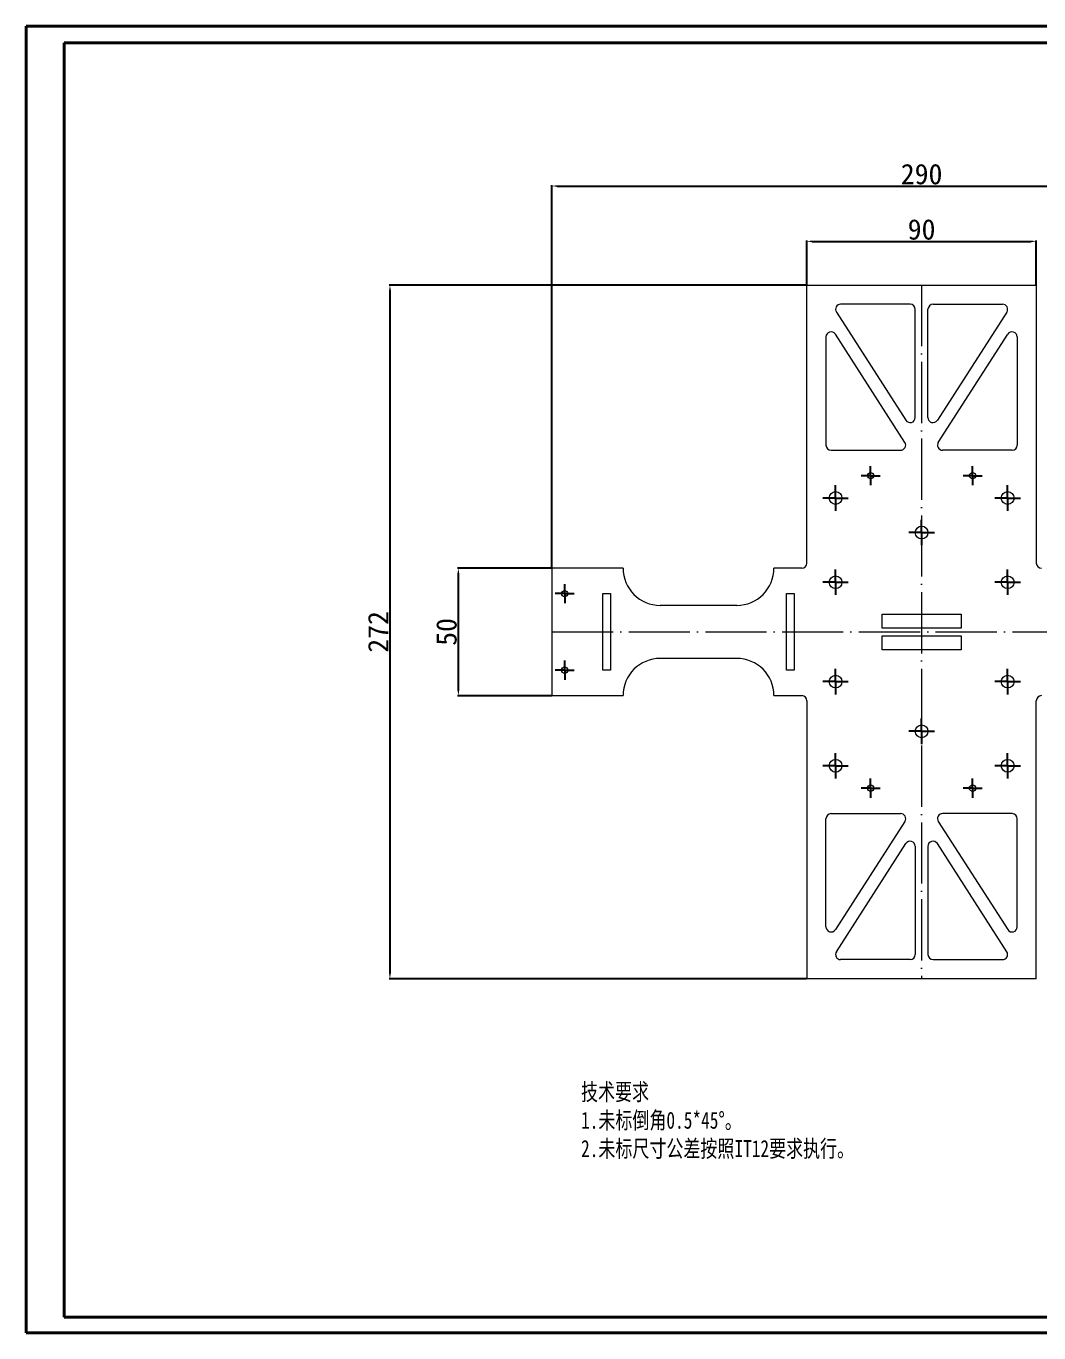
# Model space of a CAD drawing. Header units: millimetres. Extents: x 33 to 2055, y -2151 to 193.
# Drawn here: x 1331 to 1728, y -2151 to -1638 of the extents above; entities that cross this region are included whole.
import ezdxf

# ---------------------------------------------------------------- set-up
doc = ezdxf.new("R2010")
doc.units = ezdxf.units.MM
doc.linetypes.add('ACAD_ISO04W100', pattern=[30, 24, -3, 0, -3])
doc.layers.add('10', color=7, linetype='Continuous')
doc.layers.add('9', color=7, linetype='Continuous')
doc.layers.add('中心线', color=6, linetype='ACAD_ISO04W100', lineweight=0)
doc.layers.add('尺寸线', color=100, linetype='Continuous', lineweight=5)
doc.dimstyles.new('ISO-25', dxfattribs={"dimtxt": 2.5, "dimasz": 2.5, "dimexe": 1.25, "dimexo": 0.625, "dimtad": 1, "dimtxsty": 'Standard', "dimcen": 2.5, "dimadec": 0, "dimazin": 0, "dimtfac": 1, "dimtmove": 0, "dimatfit": 3, "dimfxl": 1, "dimarcsym": 0})

# ---------------------------------------------------------------- blocks, each defined once
blk = doc.blocks.new('SW_CENTERMARKSYMBOL_2')
at = {"layer": '10', "color": 0}
for p, q in [((-2.5, 0), (-3.75, 0)), ((0, 0), (-2.5, 0)), ((0, 2.5), (0, 3.75)), ((0, 0), (0, 2.5)), ((0, 0), (0, -2.5)), ((0, 0), (2.5, 0)), ((2.5, 0), (3.75, 0)), ((0, -2.5), (0, -3.75))]:
    blk.add_line(p, q, dxfattribs=at)
blk = doc.blocks.new('SW_CENTERMARKSYMBOL_3')
at = {"layer": '10', "color": 0}
for p, q in [((-2.5, 0), (-3.75, 0)), ((0, 0), (-2.5, 0)), ((0, 2.5), (0, 3.75)), ((0, 0), (0, 2.5)), ((0, 0), (0, -2.5)), ((0, 0), (2.5, 0)), ((2.5, 0), (3.75, 0)), ((0, -2.5), (0, -3.75))]:
    blk.add_line(p, q, dxfattribs=at)
blk = doc.blocks.new('SW_CENTERMARKSYMBOL_4')
at = {"layer": '10', "color": 0}
for p, q in [((-2.5, 0), (-3.75, 0)), ((0, 0), (-2.5, 0)), ((0, 2.5), (0, 3.75)), ((0, 0), (0, 2.5)), ((0, 0), (0, -2.5)), ((0, 0), (2.5, 0)), ((2.5, 0), (3.75, 0)), ((0, -2.5), (0, -3.75))]:
    blk.add_line(p, q, dxfattribs=at)
blk = doc.blocks.new('SW_CENTERMARKSYMBOL_5')
at = {"layer": '10', "color": 0}
for p, q in [((-2.5, 0), (-3.75, 0)), ((0, 0), (-2.5, 0)), ((0, 2.5), (0, 3.75)), ((0, 0), (0, 2.5)), ((0, 0), (0, -2.5)), ((0, 0), (2.5, 0)), ((2.5, 0), (3.75, 0)), ((0, -2.5), (0, -3.75))]:
    blk.add_line(p, q, dxfattribs=at)
blk = doc.blocks.new('SW_CENTERMARKSYMBOL_6')
at = {"layer": '10', "color": 0}
for p, q in [((-2.5, 0), (-3.75, 0)), ((0, 0), (-2.5, 0)), ((0, 2.5), (0, 3.75)), ((0, 0), (0, 2.5)), ((0, 0), (0, -2.5)), ((0, 0), (2.5, 0)), ((2.5, 0), (3.75, 0)), ((0, -2.5), (0, -3.75))]:
    blk.add_line(p, q, dxfattribs=at)
blk = doc.blocks.new('SW_CENTERMARKSYMBOL_7')
at = {"layer": '10', "color": 0}
for p, q in [((-2.5, 0), (-3.75, 0)), ((0, 0), (-2.5, 0)), ((0, 2.5), (0, 3.75)), ((0, 0), (0, 2.5)), ((0, 0), (0, -2.5)), ((0, 0), (2.5, 0)), ((2.5, 0), (3.75, 0)), ((0, -2.5), (0, -3.75))]:
    blk.add_line(p, q, dxfattribs=at)
blk = doc.blocks.new('SW_CENTERMARKSYMBOL_8')
at = {"layer": '10', "color": 0}
for p, q in [((-2.5, 0), (-5, 0)), ((0, 0), (-2.5, 0)), ((0, 2.5), (0, 5)), ((0, 0), (0, 2.5)), ((0, 0), (0, -2.5)), ((0, 0), (2.5, 0)), ((2.5, 0), (5, 0)), ((0, -2.5), (0, -5))]:
    blk.add_line(p, q, dxfattribs=at)
blk = doc.blocks.new('SW_CENTERMARKSYMBOL_9')
at = {"layer": '10', "color": 0}
for p, q in [((-2.5, 0), (-5, 0)), ((0, 0), (-2.5, 0)), ((0, 2.5), (0, 5)), ((0, 0), (0, 2.5)), ((0, 0), (0, -2.5)), ((0, 0), (2.5, 0)), ((2.5, 0), (5, 0)), ((0, -2.5), (0, -5))]:
    blk.add_line(p, q, dxfattribs=at)
blk = doc.blocks.new('SW_CENTERMARKSYMBOL_10')
at = {"layer": '10', "color": 0}
for p, q in [((-2.5, 0), (-5, 0)), ((0, 0), (-2.5, 0)), ((0, 2.5), (0, 5)), ((0, 0), (0, 2.5)), ((0, 0), (0, -2.5)), ((0, 0), (2.5, 0)), ((2.5, 0), (5, 0)), ((0, -2.5), (0, -5))]:
    blk.add_line(p, q, dxfattribs=at)
blk = doc.blocks.new('SW_CENTERMARKSYMBOL_11')
at = {"layer": '10', "color": 0}
for p, q in [((-2.5, 0), (-5, 0)), ((0, 0), (-2.5, 0)), ((0, 2.5), (0, 5)), ((0, 0), (0, 2.5)), ((0, 0), (0, -2.5)), ((0, 0), (2.5, 0)), ((2.5, 0), (5, 0)), ((0, -2.5), (0, -5))]:
    blk.add_line(p, q, dxfattribs=at)
blk = doc.blocks.new('SW_CENTERMARKSYMBOL_12')
at = {"layer": '10', "color": 0}
for p, q in [((-2.5, 0), (-5, 0)), ((0, 0), (-2.5, 0)), ((0, 2.5), (0, 5)), ((0, 0), (0, 2.5)), ((0, 0), (0, -2.5)), ((0, 0), (2.5, 0)), ((2.5, 0), (5, 0)), ((0, -2.5), (0, -5))]:
    blk.add_line(p, q, dxfattribs=at)
blk = doc.blocks.new('SW_CENTERMARKSYMBOL_13')
at = {"layer": '10', "color": 0}
for p, q in [((-2.5, 0), (-5, 0)), ((0, 0), (-2.5, 0)), ((0, 2.5), (0, 5)), ((0, 0), (0, 2.5)), ((0, 0), (0, -2.5)), ((0, 0), (2.5, 0)), ((2.5, 0), (5, 0)), ((0, -2.5), (0, -5))]:
    blk.add_line(p, q, dxfattribs=at)
blk = doc.blocks.new('SW_CENTERMARKSYMBOL_14')
at = {"layer": '10', "color": 0}
for p, q in [((-2.5, 0), (-5, 0)), ((0, 0), (-2.5, 0)), ((0, 2.5), (0, 5)), ((0, 0), (0, 2.5)), ((0, 0), (0, -2.5)), ((0, 0), (2.5, 0)), ((2.5, 0), (5, 0)), ((0, -2.5), (0, -5))]:
    blk.add_line(p, q, dxfattribs=at)
blk = doc.blocks.new('SW_CENTERMARKSYMBOL_15')
at = {"layer": '10', "color": 0}
for p, q in [((-2.5, 0), (-5, 0)), ((0, 0), (-2.5, 0)), ((0, 2.5), (0, 5)), ((0, 0), (0, 2.5)), ((0, 0), (0, -2.5)), ((0, 0), (2.5, 0)), ((2.5, 0), (5, 0)), ((0, -2.5), (0, -5))]:
    blk.add_line(p, q, dxfattribs=at)
blk = doc.blocks.new('SW_CENTERMARKSYMBOL_16')
at = {"layer": '10', "color": 0}
for p, q in [((-2.5, 0), (-5, 0)), ((0, 0), (-2.5, 0)), ((0, 2.5), (0, 5)), ((0, 0), (0, 2.5)), ((0, 0), (0, -2.5)), ((0, 0), (2.5, 0)), ((2.5, 0), (5, 0)), ((0, -2.5), (0, -5))]:
    blk.add_line(p, q, dxfattribs=at)
blk = doc.blocks.new('SW_CENTERMARKSYMBOL_17')
at = {"layer": '10', "color": 0}
for p, q in [((-2.5, 0), (-5, 0)), ((0, 0), (-2.5, 0)), ((0, 2.5), (0, 5)), ((0, 0), (0, 2.5)), ((0, 0), (0, -2.5)), ((0, 0), (2.5, 0)), ((2.5, 0), (5, 0)), ((0, -2.5), (0, -5))]:
    blk.add_line(p, q, dxfattribs=at)
blk = doc.blocks.new('*D88')
at = {"layer": 'Defpoints', "color": 0, "transparency": 16777216}
for p in [(1826.78, -1701.09), (1536.78, -1850.94), (1826.78, -1850.94)]:
    blk.add_point(p, dxfattribs=at)
at = {"layer": '尺寸线', "color": 0, "lineweight": -2, "transparency": 16777216}
for p, q in [((1536.78, -1850.84), (1536.78, -1700.79)), ((1538.78, -1701.09), (1824.78, -1701.09)), ((1826.78, -1850.84), (1826.78, -1700.79))]:
    blk.add_line(p, q, dxfattribs=at)
at = {"layer": '尺寸线', "color": 0, "transparency": 16777216}
for points in [[(1538.78, -1700.76), (1538.78, -1701.42), (1536.78, -1701.09)], [(1824.78, -1700.76), (1824.78, -1701.42), (1826.78, -1701.09)]]:
    blk.add_solid(points, dxfattribs=at)
at = {"layer": '尺寸线', "color": 0, "transparency": 16777216, "insert": (1681.78, -1696.46), "char_height": 8, "attachment_point": 5}
blk.add_mtext('290', dxfattribs=at)
blk = doc.blocks.new('*D90')
at = {"layer": 'Defpoints', "color": 0, "transparency": 16777216}
for p in [(1726.78, -1722.78), (1636.78, -1739.94), (1726.78, -1739.94)]:
    blk.add_point(p, dxfattribs=at)
at = {"layer": '尺寸线', "color": 0, "lineweight": -2, "transparency": 16777216}
for p, q in [((1636.78, -1739.84), (1636.78, -1722.48)), ((1638.78, -1722.78), (1724.78, -1722.78)), ((1726.78, -1739.84), (1726.78, -1722.48))]:
    blk.add_line(p, q, dxfattribs=at)
at = {"layer": '尺寸线', "color": 0, "transparency": 16777216}
for points in [[(1638.78, -1722.44), (1638.78, -1723.11), (1636.78, -1722.78)], [(1724.78, -1722.44), (1724.78, -1723.11), (1726.78, -1722.78)]]:
    blk.add_solid(points, dxfattribs=at)
at = {"layer": '尺寸线', "color": 0, "transparency": 16777216, "insert": (1681.78, -1718.15), "char_height": 8, "attachment_point": 5}
blk.add_mtext('90', dxfattribs=at)
blk = doc.blocks.new('*D91')
at = {"layer": 'Defpoints', "color": 0, "transparency": 16777216}
for p in [(1636.78, -1739.94), (1473.23, -2011.94), (1636.78, -2011.94)]:
    blk.add_point(p, dxfattribs=at)
at = {"layer": '尺寸线', "color": 0, "lineweight": -2, "transparency": 16777216}
for p, q in [((1636.68, -1739.94), (1472.93, -1739.94)), ((1473.23, -1741.94), (1473.23, -2009.94)), ((1636.68, -2011.94), (1472.93, -2011.94))]:
    blk.add_line(p, q, dxfattribs=at)
at = {"layer": '尺寸线', "color": 0, "transparency": 16777216}
for points in [[(1472.9, -1741.94), (1473.57, -1741.94), (1473.23, -1739.94)], [(1472.9, -2009.94), (1473.57, -2009.94), (1473.23, -2011.94)]]:
    blk.add_solid(points, dxfattribs=at)
at = {"layer": '尺寸线', "color": 0, "transparency": 16777216, "insert": (1468.61, -1875.94), "char_height": 8, "attachment_point": 5, "rotation": 90}
blk.add_mtext('272', dxfattribs=at)
blk = doc.blocks.new('*D92')
at = {"layer": 'Defpoints', "color": 0, "transparency": 16777216}
for p in [(1500.08, -1850.94), (1536.78, -1850.94), (1536.78, -1900.94)]:
    blk.add_point(p, dxfattribs=at)
at = {"layer": '尺寸线', "color": 0, "lineweight": -2, "transparency": 16777216}
for p, q in [((1536.68, -1850.94), (1499.78, -1850.94)), ((1500.08, -1898.94), (1500.08, -1852.94)), ((1536.68, -1900.94), (1499.78, -1900.94))]:
    blk.add_line(p, q, dxfattribs=at)
at = {"layer": '尺寸线', "color": 0, "transparency": 16777216}
for points in [[(1499.74, -1852.94), (1500.41, -1852.94), (1500.08, -1850.94)], [(1499.74, -1898.94), (1500.41, -1898.94), (1500.08, -1900.94)]]:
    blk.add_solid(points, dxfattribs=at)
at = {"layer": '尺寸线', "color": 0, "transparency": 16777216, "insert": (1495.45, -1875.94), "char_height": 8, "attachment_point": 5, "rotation": 90}
blk.add_mtext('50', dxfattribs=at)

msp = doc.modelspace()

# ---------------------------------------------------------------- linework, layer by layer
at = {"color": 7, "linetype": 'Continuous', "lineweight": 15}
for p, q in [((1636.779, -1848.935), (1636.779, -1739.935)), ((1636.779, -1739.935), (1726.779, -1739.935)), ((1726.779, -1739.935), (1726.779, -1848.935)), ((1648.337, -1750.517), (1675.597, -1792.939)), ((1677.279, -1747.435), (1650.02, -1747.435)), ((1679.279, -1791.858), (1679.279, -1749.435)), ((1684.279, -1791.858), (1684.279, -1749.435)), ((1686.279, -1747.435), (1713.539, -1747.435)), ((1715.221, -1750.517), (1687.962, -1792.939)), ((1644.279, -1760.263), (1644.279, -1802.685)), ((1675.221, -1801.604), (1647.962, -1759.182)), ((1688.337, -1801.604), (1715.597, -1759.182)), ((1719.279, -1760.263), (1719.279, -1802.685)), ((1646.279, -1804.685), (1673.539, -1804.685)), ((1717.279, -1804.685), (1690.02, -1804.685)), ((1536.779, -1850.935), (1536.779, -1900.935)), ((1564.676, -1850.935), (1536.779, -1850.935)), ((1634.779, -1850.935), (1623.883, -1850.935)), ((1556.779, -1860.935), (1559.779, -1860.935)), ((1556.779, -1890.935), (1556.779, -1860.935)), ((1559.779, -1860.935), (1559.779, -1890.935)), ((1628.779, -1860.935), (1631.779, -1860.935)), ((1628.779, -1890.935), (1628.779, -1860.935)), ((1631.779, -1860.935), (1631.779, -1890.935)), ((1609.279, -1865.539), (1579.279, -1865.539)), ((1666.279, -1874.435), (1666.279, -1868.935)), ((1666.279, -1868.935), (1697.279, -1868.935)), ((1697.279, -1868.935), (1697.279, -1874.435)), ((1697.279, -1874.435), (1666.279, -1874.435)), ((1666.279, -1877.435), (1697.279, -1877.435)), ((1666.279, -1882.935), (1666.279, -1877.435)), ((1697.279, -1877.435), (1697.279, -1882.935)), ((1697.279, -1882.935), (1666.279, -1882.935)), ((1609.279, -1886.332), (1579.279, -1886.332)), ((1559.779, -1890.935), (1556.779, -1890.935)), ((1631.779, -1890.935), (1628.779, -1890.935)), ((1536.779, -1900.935), (1564.676, -1900.935)), ((1623.883, -1900.935), (1634.779, -1900.935)), ((1636.779, -1902.935), (1636.779, -2011.935)), ((1726.779, -2011.935), (1726.779, -1902.935)), ((1644.279, -1991.608), (1644.279, -1949.185)), ((1646.279, -1947.185), (1673.539, -1947.185)), ((1675.221, -1950.267), (1647.962, -1992.689)), ((1688.337, -1950.267), (1715.597, -1992.689)), ((1717.279, -1947.185), (1690.02, -1947.185)), ((1719.279, -1991.608), (1719.279, -1949.185)), ((1648.337, -2001.354), (1675.597, -1958.932)), ((1679.279, -1960.013), (1679.279, -2002.435)), ((1684.279, -1960.013), (1684.279, -2002.435)), ((1715.221, -2001.354), (1687.962, -1958.932)), ((1677.279, -2004.435), (1650.02, -2004.435)), ((1686.279, -2004.435), (1713.539, -2004.435)), ((1726.779, -2011.935), (1636.779, -2011.935))]:
    msp.add_line(p, q, dxfattribs=at)
for centre, radius in [((1661.779, -1814.685), 1.25), ((1701.779, -1814.685), 1.25), ((1648.029, -1823.435), 2.5), ((1715.529, -1823.435), 2.5), ((1681.779, -1836.964), 2.5), ((1648.029, -1856.45), 2.5), ((1715.529, -1856.45), 2.5), ((1541.779, -1860.935), 1.25), ((1541.779, -1890.935), 1.25), ((1648.029, -1895.421), 2.5), ((1715.529, -1895.421), 2.5), ((1681.779, -1914.907), 2.5), ((1648.029, -1928.435), 2.5), ((1715.529, -1928.435), 2.5), ((1661.779, -1937.185), 1.25), ((1701.779, -1937.185), 1.25)]:
    msp.add_circle(centre, radius, dxfattribs=at)
for centre, radius, start, end in [((1650.02, -1749.435), 2, 90, 212.72359), ((1677.279, -1749.435), 2, 0, 90), ((1686.279, -1749.435), 2, 90, 180), ((1713.539, -1749.435), 2, 327.27641, 90), ((1646.279, -1760.263), 2, 32.72359, 180), ((1717.279, -1760.263), 2, 0, 147.27641), ((1677.279, -1791.858), 2, 212.72359, 0), ((1686.279, -1791.858), 2, 180, 327.27641), ((1646.279, -1802.685), 2, 180, 270), ((1673.539, -1802.685), 2, 270, 32.72359), ((1690.02, -1802.685), 2, 147.27641, 270), ((1717.279, -1802.685), 2, 270, 0), ((1634.779, -1848.935), 2, 270, 0), ((1728.779, -1848.935), 2, 180, 270), ((1579.279, -1850.935), 14.604, 180, 270), ((1609.279, -1850.935), 14.604, 270, 0), ((1579.279, -1900.935), 14.604, 90, 180), ((1609.279, -1900.935), 14.604, 0, 90), ((1634.779, -1902.935), 2, 0, 90), ((1728.779, -1902.935), 2, 90, 180), ((1646.279, -1949.185), 2, 90, 180), ((1673.539, -1949.185), 2, 327.27641, 90), ((1690.02, -1949.185), 2, 90, 212.72359), ((1717.279, -1949.185), 2, 0, 90), ((1677.279, -1960.013), 2, 0, 147.27641), ((1686.279, -1960.013), 2, 32.72359, 180), ((1646.279, -1991.608), 2, 180, 327.27641), ((1717.279, -1991.608), 2, 212.72359, 0), ((1650.02, -2002.435), 2, 147.27641, 270), ((1677.279, -2002.435), 2, 270, 0), ((1686.279, -2002.435), 2, 180, 270), ((1713.539, -2002.435), 2, 270, 32.72359)]:
    msp.add_arc(centre, radius, start, end, dxfattribs=at)
at = {"layer": '9', "color": 7, "lineweight": 40}
for p, q in [((2054.982, -1638.387), (1330.531, -1638.387)), ((1330.531, -1638.387), (1330.531, -2150.804)), ((1345.428, -1644.926), (2048.893, -1644.926)), ((1345.428, -1644.926), (1345.428, -2144.711)), ((1345.428, -2144.711), (2048.893, -2144.711)), ((1330.531, -2150.804), (2054.982, -2150.804))]:
    msp.add_line(p, q, dxfattribs=at)
at = {"layer": '中心线'}
for p, q in [((1681.779, -1739.935), (1681.779, -2011.935)), ((1536.779, -1875.935), (1826.779, -1875.935))]:
    msp.add_line(p, q, dxfattribs=at)

# ---------------------------------------------------------------- block references
at = {"layer": '10'}
for name, p in [('SW_CENTERMARKSYMBOL_5', (1661.779, -1814.685)), ('SW_CENTERMARKSYMBOL_4', (1701.779, -1814.685)), ('SW_CENTERMARKSYMBOL_14', (1648.029, -1823.435)), ('SW_CENTERMARKSYMBOL_15', (1715.529, -1823.435)), ('SW_CENTERMARKSYMBOL_13', (1681.779, -1836.964)), ('SW_CENTERMARKSYMBOL_11', (1648.029, -1856.45)), ('SW_CENTERMARKSYMBOL_12', (1715.529, -1856.45)), ('SW_CENTERMARKSYMBOL_2', (1541.779, -1860.935)), ('SW_CENTERMARKSYMBOL_3', (1541.779, -1890.935)), ('SW_CENTERMARKSYMBOL_10', (1648.029, -1895.421)), ('SW_CENTERMARKSYMBOL_8', (1715.529, -1895.421)), ('SW_CENTERMARKSYMBOL_9', (1681.779, -1914.907)), ('SW_CENTERMARKSYMBOL_17', (1648.029, -1928.435)), ('SW_CENTERMARKSYMBOL_16', (1715.529, -1928.435)), ('SW_CENTERMARKSYMBOL_7', (1661.779, -1937.185)), ('SW_CENTERMARKSYMBOL_6', (1701.779, -1937.185))]:
    msp.add_blockref(name, p, dxfattribs=at)

# ---------------------------------------------------------------- texts
at = {"insert": (1548.195, -2052.958), "char_height": 6.66792, "attachment_point": 1}
msp.add_mtext_dynamic_manual_height_columns('{\\fHYSWLongFangSong|b0|i0|c134|p2;技术要求\\P1.未标倒角0.5*45%%D。\\P2.未标尺寸公差按照IT12要求执行。}', width=150.09165, gutter_width=2.084, heights=[0], dxfattribs=at)

# ---------------------------------------------------------------- dimensions: what is measured, and where the dimension line sits
at = {"layer": '尺寸线'}
for base, p1, p2, picture, middle in [((1826.779, -1701.089), (1536.779, -1850.935), (1826.779, -1850.935), '*D88', (1681.779, -1696.464)), ((1726.779, -1722.778), (1636.779, -1739.935), (1726.779, -1739.935), '*D90', (1681.779, -1718.153))]:
    dim = msp.add_linear_dim(base=base, p1=p1, p2=p2, dimstyle='ISO-25', override={"dimtxt": 8, "dimasz": 2, "dimexe": 0.3, "dimexo": 0.1, "dimtmove": 1}, dxfattribs=at)
    dim.commit()
    dim.dimension.update_dxf_attribs({"geometry": picture, "text_midpoint": middle})
for base, p1, p2, picture, middle in [((1473.233, -2011.935), (1636.779, -1739.935), (1636.779, -2011.935), '*D91', (1468.608, -1875.935)), ((1500.078, -1850.935), (1536.779, -1900.935), (1536.779, -1850.935), '*D92', (1495.453, -1875.935))]:
    dim = msp.add_linear_dim(base=base, p1=p1, p2=p2, angle=90, dimstyle='ISO-25', override={"dimtxt": 8, "dimasz": 2, "dimexe": 0.3, "dimexo": 0.1, "dimtmove": 1}, dxfattribs=at)
    dim.commit()
    dim.dimension.update_dxf_attribs({"geometry": picture, "text_midpoint": middle})

doc.saveas('drawing.dxf')
